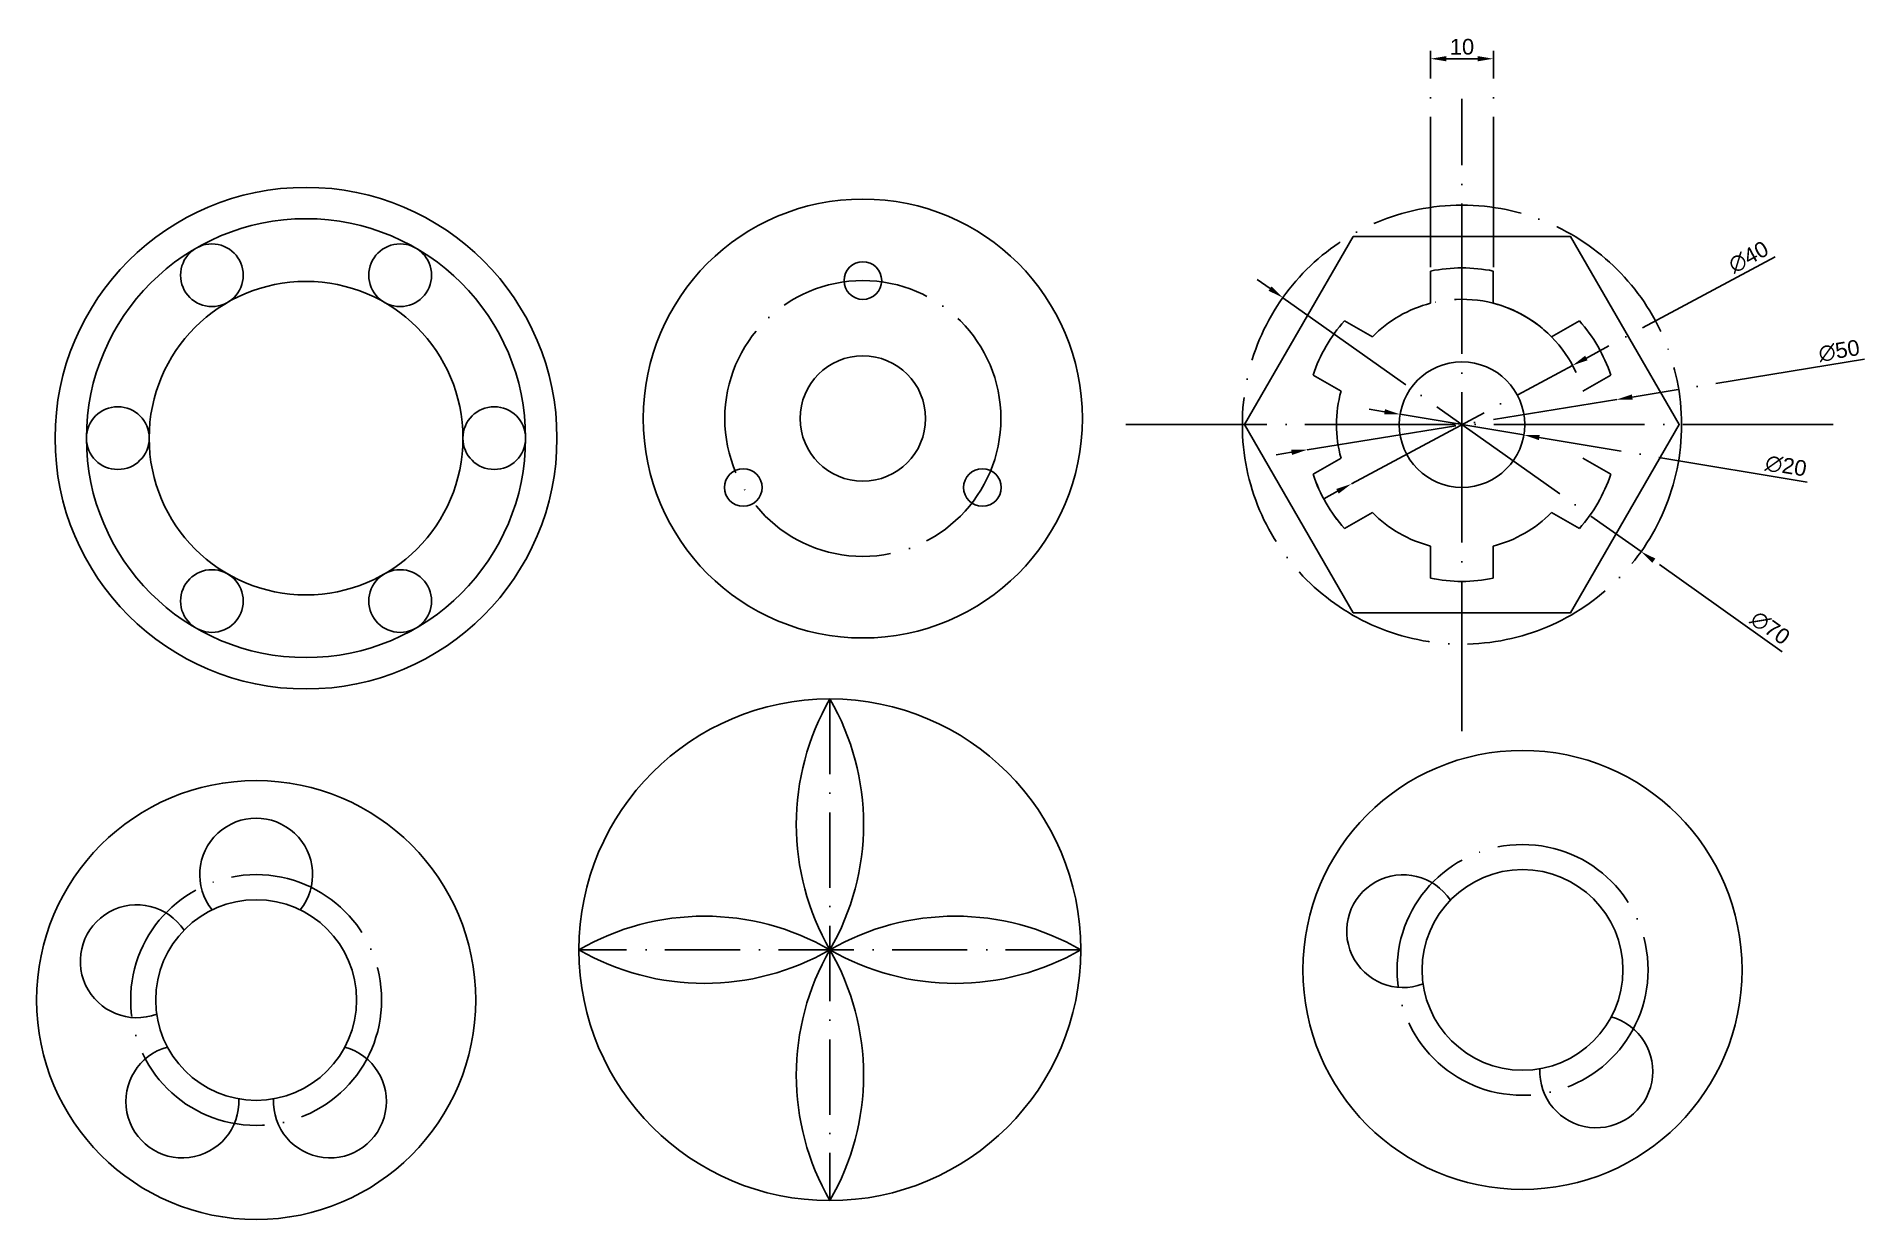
# Model space of a CAD drawing. Header units: millimetres. Extents: x 1811 to 2102, y 1540 to 1729.
import ezdxf

# ---------------------------------------------------------------- set-up
doc = ezdxf.new("R2010")
doc.units = ezdxf.units.MM
doc.linetypes.add('ACAD_ISO04W100', pattern=[30, 24, -3, 0, -3])
doc.linetypes.add('ACAD_ISO10W100', pattern=[18, 12, -3, 0, -3])
doc.styles.get("Standard").update_dxf_attribs({"font": 'arial.ttf'})
doc.dimstyles.new('ISO-25', dxfattribs={"dimtxt": 2.5, "dimasz": 2.5, "dimexe": 1.25, "dimexo": 0.625, "dimtad": 1, "dimtxsty": 'Standard', "dimcen": 2.5, "dimadec": 0, "dimazin": 0, "dimtfac": 1, "dimtmove": 0, "dimatfit": 3, "dimfxl": 1, "dimarcsym": 0})

# ---------------------------------------------------------------- blocks, each defined once
blk = doc.blocks.new('*U3')
at = {"linetype": 'ByBlock'}
blk.add_circle((0, 0), 3, dxfattribs=at)
blk = doc.blocks.new('*U4')
at = {"color": 0, "linetype": 'ByBlock', "lineweight": -2, "transparency": 16777216}
blk.add_blockref('*U3', (2150.16, 1601.39), dxfattribs=at)
for p, rotation in [((2131.1, 1568.39), 120), ((2169.21, 1568.39), 240)]:
    blk.add_blockref('*U3', p, dxfattribs=dict(at, rotation=rotation))
blk = doc.blocks.new('*D37')
at = {"color": 0, "linetype": 'ACAD_ISO04W100', "lineweight": -2, "transparency": 16777216}
for p, q in [((2102.48, 1677.34), (2065.47, 1671.32)), ((2013.65, 1662.9), (2063, 1670.92)), ((2011.18, 1662.5), (2008.71, 1662.1))]:
    blk.add_line(p, q, dxfattribs=at)
at = {"color": 0, "linetype": 'ACAD_ISO04W100', "transparency": 16777216}
for points in [[(2065.4, 1671.74), (2065.54, 1670.91), (2063, 1670.92)], [(2011.11, 1662.91), (2011.25, 1662.09), (2013.65, 1662.9)]]:
    blk.add_solid(points, dxfattribs=at)
at = {"layer": 'Defpoints', "color": 0, "linetype": 'ACAD_ISO04W100', "transparency": 16777216}
for p in [(2063, 1670.92), (2013.65, 1662.9)]:
    blk.add_point(p, dxfattribs=at)
at = {"color": 0, "linetype": 'ACAD_ISO04W100', "transparency": 16777216, "insert": (2098.44, 1678.68), "char_height": 2.5, "attachment_point": 5, "rotation": 9.2284}
blk.add_mtext('∅50', dxfattribs=at)
blk = doc.blocks.new('*D38')
at = {"color": 0, "linetype": 'ACAD_ISO04W100', "lineweight": -2, "transparency": 16777216}
for p, q in [((2025.99, 1668.97), (2023.53, 1669.38)), ((2028.46, 1668.56), (2048.19, 1665.27)), ((2093.37, 1657.75), (2050.66, 1664.86))]:
    blk.add_line(p, q, dxfattribs=at)
at = {"color": 0, "linetype": 'ACAD_ISO04W100', "transparency": 16777216}
for points in [[(2026.06, 1669.38), (2025.93, 1668.55), (2028.46, 1668.56)], [(2050.72, 1665.27), (2050.59, 1664.45), (2048.19, 1665.27)]]:
    blk.add_solid(points, dxfattribs=at)
at = {"layer": 'Defpoints', "color": 0, "linetype": 'ACAD_ISO04W100', "transparency": 16777216}
for p in [(2028.46, 1668.56), (2048.19, 1665.27)]:
    blk.add_point(p, dxfattribs=at)
at = {"color": 0, "linetype": 'ACAD_ISO04W100', "transparency": 16777216, "insert": (2089.97, 1660.32), "char_height": 2.5, "attachment_point": 5, "rotation": 350.5523}
blk.add_mtext('∅20', dxfattribs=at)
blk = doc.blocks.new('*D39')
at = {"color": 0, "linetype": 'ACAD_ISO04W100', "lineweight": -2, "transparency": 16777216}
for p, q in [((2007.74, 1688.61), (2005.7, 1690.05)), ((2009.78, 1687.16), (2066.87, 1646.67)), ((2089.38, 1630.7), (2068.91, 1645.22))]:
    blk.add_line(p, q, dxfattribs=at)
at = {"color": 0, "linetype": 'ACAD_ISO04W100', "transparency": 16777216}
for points in [[(2007.98, 1688.95), (2007.5, 1688.27), (2009.78, 1687.16)], [(2069.15, 1645.56), (2068.67, 1644.88), (2066.87, 1646.67)]]:
    blk.add_solid(points, dxfattribs=at)
at = {"layer": 'Defpoints', "color": 0, "linetype": 'ACAD_ISO04W100', "transparency": 16777216}
for p in [(2009.78, 1687.16), (2066.87, 1646.67)]:
    blk.add_point(p, dxfattribs=at)
at = {"color": 0, "linetype": 'ACAD_ISO04W100', "transparency": 16777216, "insert": (2087.45, 1634.49), "char_height": 2.5, "attachment_point": 5, "rotation": 324.6548}
blk.add_mtext('∅70', dxfattribs=at)
blk = doc.blocks.new('*D40')
at = {"color": 0, "linetype": 'ACAD_ISO04W100', "lineweight": -2, "transparency": 16777216}
for p, q in [((2088.26, 1693.69), (2058.16, 1677.54)), ((2020.7, 1657.46), (2055.95, 1676.36)), ((2018.5, 1656.28), (2016.29, 1655.1))]:
    blk.add_line(p, q, dxfattribs=at)
blk.add_arc((2038.33, 1666.91), 20, 24.6151, 102.687, dxfattribs=at)
at = {"color": 0, "linetype": 'ACAD_ISO04W100', "transparency": 16777216}
for points in [[(2057.96, 1677.91), (2058.35, 1677.18), (2055.95, 1676.36)], [(2018.3, 1656.65), (2018.69, 1655.92), (2020.7, 1657.46)]]:
    blk.add_solid(points, dxfattribs=at)
at = {"layer": 'Defpoints', "color": 0, "linetype": 'ACAD_ISO04W100', "transparency": 16777216}
for p in [(2055.95, 1676.36), (2020.7, 1657.46)]:
    blk.add_point(p, dxfattribs=at)
at = {"color": 0, "linetype": 'ACAD_ISO04W100', "transparency": 16777216, "insert": (2084.01, 1693.64), "char_height": 2.5, "attachment_point": 5, "rotation": 28.1961}
blk.add_mtext('∅40', dxfattribs=at)
blk = doc.blocks.new('*U35')
at = {"linetype": 'ACAD_ISO04W100'}
for p, q in [((-5, 2.31), (-5, -2.82)), ((5, 2.31), (5, -2.82))]:
    blk.add_line(p, q, dxfattribs=at)
at = {"linetype": 'ByBlock'}
blk.add_arc((0, -22.18), 25, 78.463, 101.537, dxfattribs=at)
blk = doc.blocks.new('*U36')
at = {"color": 0, "linetype": 'ByBlock', "lineweight": -2, "transparency": 16777216}
blk.add_blockref('*U35', (2150, 1672.18), dxfattribs=at)
for p, rotation in [((2130.79, 1661.09), 59.99999999999999), ((2169.21, 1661.09), 299.9999999999999), ((2130.79, 1638.91), 120), ((2169.21, 1638.91), 240), ((2150, 1627.82), 180)]:
    blk.add_blockref('*U35', p, dxfattribs=dict(at, rotation=rotation))
blk = doc.blocks.new('*D41')
at = {"color": 0, "linetype": 'ACAD_ISO04W100', "lineweight": -2, "transparency": 16777216}
for p, q in [((2033.33, 1692.03), (2033.33, 1726.52)), ((2035.83, 1725.27), (2040.83, 1725.27)), ((2043.33, 1692.03), (2043.33, 1726.52))]:
    blk.add_line(p, q, dxfattribs=at)
at = {"color": 0, "linetype": 'ACAD_ISO04W100', "transparency": 16777216}
for points in [[(2035.83, 1725.69), (2035.83, 1724.86), (2033.33, 1725.27)], [(2040.83, 1725.69), (2040.83, 1724.86), (2043.33, 1725.27)]]:
    blk.add_solid(points, dxfattribs=at)
at = {"layer": 'Defpoints', "color": 0, "linetype": 'ACAD_ISO04W100', "transparency": 16777216}
for p in [(2043.33, 1725.27), (2033.33, 1691.41), (2043.33, 1691.41)]:
    blk.add_point(p, dxfattribs=at)
at = {"color": 0, "linetype": 'ACAD_ISO04W100', "transparency": 16777216, "insert": (2038.33, 1727.17), "char_height": 2.5, "attachment_point": 5}
blk.add_mtext('10', dxfattribs=at)
blk = doc.blocks.new('*U44')
blk.add_circle((0, 0), 5)
blk = doc.blocks.new('*U45')
at = {"color": 0, "linetype": 'ByBlock', "lineweight": -2, "transparency": 16777216}
for p, rotation in [((1929.25, 1607.32), 299.9999999999999), ((1959.25, 1607.32), 240), ((1974.25, 1581.34), 180), ((1929.25, 1555.36), 59.99999999999999), ((1959.25, 1555.36), 120)]:
    blk.add_blockref('*U44', p, dxfattribs=dict(at, rotation=rotation))
blk.add_blockref('*U44', (1914.25, 1581.34), dxfattribs=at)

msp = doc.modelspace()

# ---------------------------------------------------------------- linework, layer by layer
at = {"linetype": 'ACAD_ISO04W100'}
for p, q in [((2038.325, 1618.01), (2038.325, 1718.886)), ((2097.508, 1666.914), (1984.772, 1666.914))]:
    msp.add_line(p, q, dxfattribs=at)
at = {"linetype": 'ACAD_ISO10W100'}
for p, q in [((1937.59, 1623.16), (1937.59, 1543.16)), ((1977.59, 1583.16), (1897.59, 1583.16))]:
    msp.add_line(p, q, dxfattribs=at)
at = {"linetype": 'ByBlock'}
msp.add_lwpolyline([(2021.005, 1696.914), (2003.684, 1666.914), (2021.005, 1636.914), (2055.646, 1636.914), (2072.966, 1666.914), (2055.646, 1696.914)], close=True, dxfattribs=at)
for centre, radius in [((1854.091, 1664.759), 40), ((1854.091, 1664.759), 35), ((1854.091, 1664.759), 25), ((2047.981, 1579.952), 35), ((1846.144, 1575.15), 35), ((2047.981, 1579.952), 16), ((1846.144, 1575.15), 16)]:
    msp.add_circle(centre, radius)
for centre, radius in [((1942.84, 1667.894), 35), ((1942.84, 1667.894), 10), ((2038.325, 1666.914), 10), ((1937.59, 1583.16), 40)]:
    msp.add_circle(centre, radius, dxfattribs=at)
at = {"linetype": 'ACAD_ISO04W100'}
for centre, radius in [((2038.325, 1666.914), 35), ((1942.84, 1667.894), 22), ((2047.981, 1579.952), 20), ((1846.144, 1575.15), 20)]:
    msp.add_circle(centre, radius, dxfattribs=at)
for centre, radius, start, end in [((2038.325, 1666.914), 20, 104.47751, 135.52249), ((2038.325, 1666.914), 20, 44.47751, 75.52249), ((2038.325, 1666.914), 20, 164.47751, 195.52249), ((2038.325, 1666.914), 20, 224.47751, 255.52249), ((2038.325, 1666.914), 20, 284.47751, 315.52249), ((1846.144, 1595.15), 9, 321.31781, 218.68219), ((2028.959, 1586.133), 9, 33.31781, 290.68219), ((1827.123, 1581.331), 9, 33.31781, 290.68219), ((2059.736, 1563.772), 9, 177.31781, 74.68219), ((1834.388, 1558.97), 9, 105.31781, 2.68219), ((1857.9, 1558.97), 9, 177.31781, 74.68219)]:
    msp.add_arc(centre, radius, start, end)
at = {"linetype": 'ByBlock'}
for centre, radius, start, end in [((2038.325, 1666.914), 25, 198.46304, 221.53696), ((2038.325, 1666.914), 25, 258.46304, 281.53696), ((1972.231, 1603.16), 40, 150, 210), ((1972.231, 1603.16), 40, 150, 210), ((1902.949, 1603.16), 40, 330, 30), ((1917.59, 1548.519), 40, 60, 120), ((1957.59, 1548.519), 40, 60, 120), ((1917.59, 1617.801), 40, 240, 300), ((1972.231, 1563.16), 40, 150, 210), ((1902.949, 1563.16), 40, 330, 30), ((1957.59, 1617.801), 40, 240, 300)]:
    msp.add_arc(centre, radius, start, end, dxfattribs=at)

# ---------------------------------------------------------------- block references
msp.add_blockref('*U45', (-90.158, 83.422))
msp.add_blockref('*U4', (-207.317, 88.503), dxfattribs=at)
at = {"linetype": 'ACAD_ISO04W100'}
msp.add_blockref('*U36', (-111.675, 16.914), dxfattribs=at)

# ---------------------------------------------------------------- dimensions: what is measured, and where the dimension line sits
dim = msp.add_linear_dim(base=(2043.325, 1725.272), p1=(2033.325, 1691.409), p2=(2043.325, 1691.409), dimstyle='ISO-25', dxfattribs=at)
dim.commit()
dim.dimension.update_dxf_attribs({"geometry": '*D41', "text_midpoint": (2038.325, 1727.174)})
for p1, p2, picture, middle in [((2020.698, 1657.464), (2055.952, 1676.364), '*D40', (2084.939, 1691.904)), ((2009.776, 1687.161), (2066.874, 1646.666), '*D39', (2086.306, 1632.885)), ((2013.649, 1662.904), (2063.002, 1670.923), '*D37', (2098.754, 1676.732)), ((2028.461, 1668.555), (2048.19, 1665.272), '*D38', (2089.645, 1658.374))]:
    dim = msp.add_diameter_dim_2p(p1=p1, p2=p2, dimstyle='ISO-25', dxfattribs=at)
    dim.commit()
    dim.dimension.update_dxf_attribs({"geometry": picture, "text_midpoint": middle, "dimtype": 163})

doc.saveas('drawing.dxf')
